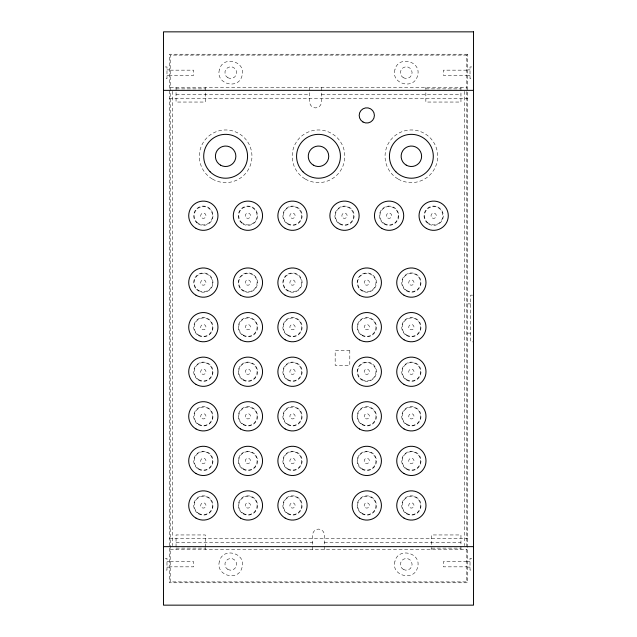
<?xml version="1.0" encoding="UTF-8"?>
<svg xmlns="http://www.w3.org/2000/svg" width="637" height="637" viewBox="0 0 637 637"><rect width="100%" height="100%" fill="white"/><g stroke="black" fill="none" stroke-linecap="round" stroke-linejoin="round"><path stroke-width="0.48" stroke-dasharray="3.19 2.39" d="M165.23 66.949L166.982 66.949L166.982 78.654L165.23 78.654M471.77 66.949L470.018 66.949L470.018 78.654L471.77 78.654M166.982 69.879L169.323 69.879M467.677 69.879L470.018 69.879M170.206 70.166L193.6 70.166L193.6 75.429L170.206 75.429M466.794 70.166L443.4 70.166L443.4 75.429L466.794 75.429M166.982 75.723L169.323 75.723M467.677 75.723L470.018 75.723M170.206 87.428L466.794 87.428M176.051 88.885L205.305 88.885M425.85 88.885L460.949 88.885M176.051 94.738L309.725 94.738M321.422 94.738L460.949 94.738M169.323 98.377L467.677 98.377M472.55 295.154L470.6 295.154L470.6 341.894L472.55 341.894M467.677 303.873L470.6 303.873M467.677 333.127L470.6 333.127M169.323 538.623L467.677 538.623M176.051 542.262L312.648 542.262M324.352 542.262L460.949 542.262M176.051 548.115L205.305 548.115M431.695 548.115L460.949 548.115M170.206 549.572L466.794 549.572M165.23 558.346L166.982 558.346L166.982 570.051L165.23 570.051M471.77 558.346L470.018 558.346L470.018 570.051L471.77 570.051M166.982 561.277L169.323 561.277M467.677 561.277L470.018 561.277M170.206 561.571L193.6 561.571L193.6 566.834L170.206 566.834M466.794 561.571L443.4 561.571L443.4 566.834L466.794 566.834M166.982 567.121L169.323 567.121M467.677 567.121L470.018 567.121M464.747 91.346L464.747 545.654M460.949 87.428L460.949 102.047L425.85 102.047L425.85 89.865M460.949 549.572L460.949 534.953L431.695 534.953L431.695 547.135M431.695 547.748L431.695 549.572M425.85 87.428L425.85 89.252M324.352 549.572L324.352 534.953A5.852 5.852 0 0 0 318.5 529.1A5.852 5.852 0 0 0 312.648 534.953L312.648 549.572M321.422 87.428L321.422 102.047A5.852 5.852 0 0 1 315.578 107.9A5.852 5.852 0 0 1 309.725 102.047L309.725 87.428M205.305 87.428L205.305 102.047L176.051 102.047L176.051 87.428M205.305 547.135L205.305 534.953L176.051 534.953L176.051 549.572M205.305 547.748L205.305 549.572M172.253 91.346L172.253 545.654M219.447 69.624C215.011 83.988 238.708 90.343 242.052 75.676C246.487 61.311 222.791 54.957 219.447 69.624M219.447 561.324C215.011 575.689 238.708 582.043 242.052 567.376C246.487 553.012 222.791 546.657 219.447 561.324M394.948 69.624C390.513 83.988 414.209 90.343 417.553 75.676C421.989 61.311 398.292 54.957 394.948 69.624M394.948 561.324C390.513 575.689 414.209 582.043 417.553 567.376C421.989 553.012 398.292 546.657 394.948 561.324M467.677 54.225L169.323 54.225L169.323 582.775L467.677 582.775L467.677 54.225M466.794 55.101L170.206 55.101L170.206 581.899L466.794 581.899L466.794 55.101M349.801 350.708L335.173 350.708L335.173 365.335L349.801 365.335L349.801 350.708M406.541 513.828A9.651 9.651 0 0 0 421.025 505.467A9.651 9.651 0 0 0 406.541 497.107A9.651 9.651 0 0 0 406.541 513.828M406.541 469.246A9.651 9.651 0 0 0 421.025 460.885A9.651 9.651 0 0 0 406.541 452.533A9.651 9.651 0 0 0 406.541 469.246M406.541 424.672A9.651 9.651 0 0 0 421.025 416.311A9.651 9.651 0 0 0 406.541 407.951A9.651 9.651 0 0 0 406.541 424.672M406.541 380.098A9.651 9.651 0 0 0 421.025 371.737A9.651 9.651 0 0 0 406.541 363.377A9.651 9.651 0 0 0 406.541 380.098M406.541 335.516A9.651 9.651 0 0 0 421.025 327.155A9.651 9.651 0 0 0 406.541 318.803A9.651 9.651 0 0 0 406.541 335.516M406.541 290.942A9.651 9.651 0 0 0 421.025 282.581A9.651 9.651 0 0 0 406.541 274.221A9.651 9.651 0 0 0 406.541 290.942M361.967 513.828A9.651 9.651 0 0 0 376.443 505.467A9.651 9.651 0 0 0 361.967 497.107A9.651 9.651 0 0 0 361.967 513.828M361.967 469.246A9.651 9.651 0 0 0 376.443 460.885A9.651 9.651 0 0 0 361.967 452.533A9.651 9.651 0 0 0 361.967 469.246M361.967 424.672A9.651 9.651 0 0 0 376.443 416.311A9.651 9.651 0 0 0 361.967 407.951A9.651 9.651 0 0 0 361.967 424.672M359.969 378.561A9.651 9.651 0 0 0 376.117 374.23A9.651 9.651 0 0 0 364.292 362.413A9.651 9.651 0 0 0 359.969 378.561M361.967 335.516A9.651 9.651 0 0 0 376.443 327.155A9.651 9.651 0 0 0 361.967 318.803A9.651 9.651 0 0 0 361.967 335.516M359.969 289.405A9.651 9.651 0 0 0 376.117 285.081A9.651 9.651 0 0 0 364.292 273.257A9.651 9.651 0 0 0 359.969 289.405M287.669 513.828A9.651 9.651 0 0 0 302.153 505.467A9.651 9.651 0 0 0 287.669 497.107A9.651 9.651 0 0 0 287.669 513.828M287.669 469.246A9.651 9.651 0 0 0 302.153 460.885A9.651 9.651 0 0 0 287.669 452.533A9.651 9.651 0 0 0 287.669 469.246M287.669 424.672A9.651 9.651 0 0 0 302.153 416.311A9.651 9.651 0 0 0 287.669 407.951A9.651 9.651 0 0 0 287.669 424.672M287.669 380.098A9.651 9.651 0 0 0 302.153 371.737A9.651 9.651 0 0 0 287.669 363.377A9.651 9.651 0 0 0 287.669 380.098M287.669 335.516A9.651 9.651 0 0 0 302.153 327.155A9.651 9.651 0 0 0 287.669 318.803A9.651 9.651 0 0 0 287.669 335.516M285.671 289.405A9.651 9.651 0 0 0 301.819 285.081A9.651 9.651 0 0 0 290.002 273.257A9.651 9.651 0 0 0 285.671 289.405M243.095 513.828A9.651 9.651 0 0 0 257.571 505.467A9.651 9.651 0 0 0 243.095 497.107A9.651 9.651 0 0 0 243.095 513.828M243.095 469.246A9.651 9.651 0 0 0 257.571 460.885A9.651 9.651 0 0 0 243.095 452.533A9.651 9.651 0 0 0 243.095 469.246M243.095 424.672A9.651 9.651 0 0 0 257.571 416.311A9.651 9.651 0 0 0 243.095 407.951A9.651 9.651 0 0 0 243.095 424.672M243.095 380.098A9.651 9.651 0 0 0 257.571 371.737A9.651 9.651 0 0 0 243.095 363.377A9.651 9.651 0 0 0 243.095 380.098M243.095 335.516A9.651 9.651 0 0 0 257.571 327.155A9.651 9.651 0 0 0 243.095 318.803A9.651 9.651 0 0 0 243.095 335.516M241.097 289.405A9.651 9.651 0 0 0 257.244 285.081A9.651 9.651 0 0 0 245.42 273.257A9.651 9.651 0 0 0 241.097 289.405M198.513 513.828A9.651 9.651 0 0 0 212.997 505.467A9.651 9.651 0 0 0 198.513 497.107A9.651 9.651 0 0 0 198.513 513.828M198.513 469.246A9.651 9.651 0 0 0 212.997 460.885A9.651 9.651 0 0 0 198.513 452.533A9.651 9.651 0 0 0 198.513 469.246M198.513 424.672A9.651 9.651 0 0 0 212.997 416.311A9.651 9.651 0 0 0 198.513 407.951A9.651 9.651 0 0 0 198.513 424.672M198.513 380.098A9.651 9.651 0 0 0 212.997 371.737A9.651 9.651 0 0 0 198.513 363.377A9.651 9.651 0 0 0 198.513 380.098M198.513 335.516A9.651 9.651 0 0 0 212.997 327.155A9.651 9.651 0 0 0 198.513 318.803A9.651 9.651 0 0 0 198.513 335.516M196.514 289.405A9.651 9.651 0 0 0 212.662 285.081A9.651 9.651 0 0 0 200.846 273.257A9.651 9.651 0 0 0 196.514 289.405M198.513 224.073A9.651 9.651 0 0 0 212.997 215.712A9.651 9.651 0 0 0 198.513 207.359A9.651 9.651 0 0 0 198.513 224.073M243.095 224.073A9.651 9.651 0 0 0 257.571 215.712A9.651 9.651 0 0 0 243.095 207.359A9.651 9.651 0 0 0 243.095 224.073M287.669 224.073A9.651 9.651 0 0 0 302.153 215.712A9.651 9.651 0 0 0 287.669 207.359A9.651 9.651 0 0 0 287.669 224.073M339.68 224.073A9.651 9.651 0 0 0 354.156 215.712A9.651 9.651 0 0 0 339.68 207.359A9.651 9.651 0 0 0 339.68 224.073M384.254 224.073A9.651 9.651 0 0 0 398.73 215.712A9.651 9.651 0 0 0 384.254 207.359A9.651 9.651 0 0 0 384.254 224.073M428.828 224.073A9.651 9.651 0 0 0 443.312 215.712A9.651 9.651 0 0 0 428.828 207.359A9.651 9.651 0 0 0 428.828 224.073M398.205 179.077A26.324 26.324 0 0 0 437.691 156.28A26.324 26.324 0 0 0 398.205 133.483A26.324 26.324 0 0 0 398.205 179.077M305.338 179.077A26.324 26.324 0 0 0 344.824 156.28A26.324 26.324 0 0 0 305.338 133.483A26.324 26.324 0 0 0 305.338 179.077M212.471 179.077A26.324 26.324 0 0 0 251.957 156.28A26.324 26.324 0 0 0 212.471 133.483A26.324 26.324 0 0 0 212.471 179.077M387.766 217.997A2.636 2.636 0 0 0 391.715 215.712A2.636 2.636 0 0 0 387.766 213.435A2.636 2.636 0 0 0 387.766 217.997M384.477 223.698A9.213 9.213 0 0 0 398.292 215.712A9.213 9.213 0 0 0 384.477 207.734A9.213 9.213 0 0 0 384.477 223.698M343.184 217.997A2.636 2.636 0 0 0 347.133 215.712A2.636 2.636 0 0 0 343.184 213.435A2.636 2.636 0 0 0 343.184 217.997M339.895 223.698A9.213 9.213 0 0 0 353.718 215.712A9.213 9.213 0 0 0 339.895 207.734A9.213 9.213 0 0 0 339.895 223.698M365.479 418.589A2.636 2.636 0 0 0 369.428 416.311A2.636 2.636 0 0 0 365.479 414.034A2.636 2.636 0 0 0 365.479 418.589M362.182 424.29A9.213 9.213 0 0 0 376.005 416.311A9.213 9.213 0 0 0 362.182 408.333A9.213 9.213 0 0 0 362.182 424.29M365.479 374.015A2.636 2.636 0 0 0 369.428 371.737A2.636 2.636 0 0 0 365.479 369.452A2.636 2.636 0 0 0 365.479 374.015M362.182 379.716A9.213 9.213 0 0 0 376.005 371.737A9.213 9.213 0 0 0 362.182 363.759A9.213 9.213 0 0 0 362.182 379.716M410.053 507.745A2.636 2.636 0 0 0 414.002 505.467A2.636 2.636 0 0 0 410.053 503.182A2.636 2.636 0 0 0 410.053 507.745M406.764 513.446A9.213 9.213 0 0 0 420.579 505.467A9.213 9.213 0 0 0 406.764 497.489A9.213 9.213 0 0 0 406.764 513.446M365.479 329.44A2.636 2.636 0 0 0 369.428 327.155A2.636 2.636 0 0 0 365.479 324.878A2.636 2.636 0 0 0 365.479 329.44M362.182 335.134A9.213 9.213 0 0 0 376.005 327.155A9.213 9.213 0 0 0 362.182 319.177A9.213 9.213 0 0 0 362.182 335.134M410.053 418.589A2.636 2.636 0 0 0 414.002 416.311A2.636 2.636 0 0 0 410.053 414.034A2.636 2.636 0 0 0 410.053 418.589M406.764 424.29A9.213 9.213 0 0 0 420.579 416.311A9.213 9.213 0 0 0 406.764 408.333A9.213 9.213 0 0 0 406.764 424.29M410.053 329.44A2.636 2.636 0 0 0 414.002 327.155A2.636 2.636 0 0 0 410.053 324.878A2.636 2.636 0 0 0 410.053 329.44M406.764 335.134A9.213 9.213 0 0 0 420.579 327.155A9.213 9.213 0 0 0 406.764 319.177A9.213 9.213 0 0 0 406.764 335.134M365.479 507.745A2.636 2.636 0 0 0 369.428 505.467A2.636 2.636 0 0 0 365.479 503.182A2.636 2.636 0 0 0 365.479 507.745M362.182 513.446A9.213 9.213 0 0 0 376.005 505.467A9.213 9.213 0 0 0 362.182 497.489A9.213 9.213 0 0 0 362.182 513.446M410.053 374.015A2.636 2.636 0 0 0 414.002 371.737A2.636 2.636 0 0 0 410.053 369.452A2.636 2.636 0 0 0 410.053 374.015M406.764 379.716A9.213 9.213 0 0 0 420.579 371.737A9.213 9.213 0 0 0 406.764 363.759A9.213 9.213 0 0 0 406.764 379.716M365.479 463.171A2.636 2.636 0 0 0 369.428 460.885A2.636 2.636 0 0 0 365.479 458.608A2.636 2.636 0 0 0 365.479 463.171M362.182 468.872A9.213 9.213 0 0 0 376.005 460.885A9.213 9.213 0 0 0 362.182 452.907A9.213 9.213 0 0 0 362.182 468.872M410.053 284.858A2.636 2.636 0 0 0 414.002 282.581A2.636 2.636 0 0 0 410.053 280.304A2.636 2.636 0 0 0 410.053 284.858M406.764 290.56A9.213 9.213 0 0 0 420.579 282.581A9.213 9.213 0 0 0 406.764 274.603A9.213 9.213 0 0 0 406.764 290.56M365.479 284.858A2.636 2.636 0 0 0 369.428 282.581A2.636 2.636 0 0 0 365.479 280.304A2.636 2.636 0 0 0 365.479 284.858M362.182 290.56A9.213 9.213 0 0 0 376.005 282.581A9.213 9.213 0 0 0 362.182 274.603A9.213 9.213 0 0 0 362.182 290.56M410.053 463.171A2.636 2.636 0 0 0 414.002 460.885A2.636 2.636 0 0 0 410.053 458.608A2.636 2.636 0 0 0 410.053 463.171M406.764 468.872A9.213 9.213 0 0 0 420.579 460.885A9.213 9.213 0 0 0 406.764 452.907A9.213 9.213 0 0 0 406.764 468.872M291.181 217.997A2.636 2.636 0 0 0 295.13 215.712A2.636 2.636 0 0 0 291.181 213.435A2.636 2.636 0 0 0 291.181 217.997M287.892 223.698A9.213 9.213 0 0 0 301.707 215.712A9.213 9.213 0 0 0 287.892 207.734A9.213 9.213 0 0 0 287.892 223.698M291.181 507.745A2.636 2.636 0 0 0 295.13 505.467A2.636 2.636 0 0 0 291.181 503.182A2.636 2.636 0 0 0 291.181 507.745M287.892 513.446A9.213 9.213 0 0 0 301.707 505.467A9.213 9.213 0 0 0 287.892 497.489A9.213 9.213 0 0 0 287.892 513.446M291.181 463.171A2.636 2.636 0 0 0 295.13 460.885A2.636 2.636 0 0 0 291.181 458.608A2.636 2.636 0 0 0 291.181 463.171M287.892 468.872A9.213 9.213 0 0 0 301.707 460.885A9.213 9.213 0 0 0 287.892 452.907A9.213 9.213 0 0 0 287.892 468.872M291.181 418.589A2.636 2.636 0 0 0 295.13 416.311A2.636 2.636 0 0 0 291.181 414.034A2.636 2.636 0 0 0 291.181 418.589M287.892 424.29A9.213 9.213 0 0 0 301.707 416.311A9.213 9.213 0 0 0 287.892 408.333A9.213 9.213 0 0 0 287.892 424.29M291.181 374.015A2.636 2.636 0 0 0 295.13 371.737A2.636 2.636 0 0 0 291.181 369.452A2.636 2.636 0 0 0 291.181 374.015M287.892 379.716A9.213 9.213 0 0 0 301.707 371.737A9.213 9.213 0 0 0 287.892 363.759A9.213 9.213 0 0 0 287.892 379.716M291.181 284.858A2.636 2.636 0 0 0 295.13 282.581A2.636 2.636 0 0 0 291.181 280.304A2.636 2.636 0 0 0 291.181 284.858M287.892 290.56A9.213 9.213 0 0 0 301.707 282.581A9.213 9.213 0 0 0 287.892 274.603A9.213 9.213 0 0 0 287.892 290.56M291.181 329.44A2.636 2.636 0 0 0 295.13 327.155A2.636 2.636 0 0 0 291.181 324.878A2.636 2.636 0 0 0 291.181 329.44M287.892 335.134A9.213 9.213 0 0 0 301.707 327.155A9.213 9.213 0 0 0 287.892 319.177A9.213 9.213 0 0 0 287.892 335.134M246.607 329.44A2.636 2.636 0 0 0 250.556 327.155A2.636 2.636 0 0 0 246.607 324.878A2.636 2.636 0 0 0 246.607 329.44M243.31 335.134A9.213 9.213 0 0 0 257.133 327.155A9.213 9.213 0 0 0 243.31 319.177A9.213 9.213 0 0 0 243.31 335.134M246.607 217.997A2.636 2.636 0 0 0 250.556 215.712A2.636 2.636 0 0 0 246.607 213.435A2.636 2.636 0 0 0 246.607 217.997M241.407 222.233A9.213 9.213 0 0 0 256.822 218.101A9.213 9.213 0 0 0 245.532 206.818A9.213 9.213 0 0 0 241.407 222.233M246.607 418.589A2.636 2.636 0 0 0 250.556 416.311A2.636 2.636 0 0 0 246.607 414.034A2.636 2.636 0 0 0 246.607 418.589M243.31 424.29A9.213 9.213 0 0 0 257.133 416.311A9.213 9.213 0 0 0 243.31 408.333A9.213 9.213 0 0 0 243.31 424.29M246.607 374.015A2.636 2.636 0 0 0 250.556 371.737A2.636 2.636 0 0 0 246.607 369.452A2.636 2.636 0 0 0 246.607 374.015M243.31 379.716A9.213 9.213 0 0 0 257.133 371.737A9.213 9.213 0 0 0 243.31 363.759A9.213 9.213 0 0 0 243.31 379.716M246.607 284.858A2.636 2.636 0 0 0 250.556 282.581A2.636 2.636 0 0 0 246.607 280.304A2.636 2.636 0 0 0 246.607 284.858M243.31 290.56A9.213 9.213 0 0 0 257.133 282.581A9.213 9.213 0 0 0 243.31 274.603A9.213 9.213 0 0 0 243.31 290.56M246.607 463.171A2.636 2.636 0 0 0 250.556 460.885A2.636 2.636 0 0 0 246.607 458.608A2.636 2.636 0 0 0 246.607 463.171M243.31 468.872A9.213 9.213 0 0 0 257.133 460.885A9.213 9.213 0 0 0 243.31 452.907A9.213 9.213 0 0 0 243.31 468.872M246.607 507.745A2.636 2.636 0 0 0 250.556 505.467A2.636 2.636 0 0 0 246.607 503.182A2.636 2.636 0 0 0 246.607 507.745M243.31 513.446A9.213 9.213 0 0 0 257.133 505.467A9.213 9.213 0 0 0 243.31 497.489A9.213 9.213 0 0 0 243.31 513.446M202.025 329.44A2.636 2.636 0 0 0 205.974 327.155A2.636 2.636 0 0 0 202.025 324.878A2.636 2.636 0 0 0 202.025 329.44M198.736 335.134A9.213 9.213 0 0 0 212.559 327.155A9.213 9.213 0 0 0 198.736 319.177A9.213 9.213 0 0 0 198.736 335.134M202.025 507.745A2.636 2.636 0 0 0 205.974 505.467A2.636 2.636 0 0 0 202.025 503.182A2.636 2.636 0 0 0 202.025 507.745M198.736 513.446A9.213 9.213 0 0 0 212.559 505.467A9.213 9.213 0 0 0 198.736 497.489A9.213 9.213 0 0 0 198.736 513.446M202.025 463.171A2.636 2.636 0 0 0 205.974 460.885A2.636 2.636 0 0 0 202.025 458.608A2.636 2.636 0 0 0 202.025 463.171M198.736 468.872A9.213 9.213 0 0 0 212.559 460.885A9.213 9.213 0 0 0 198.736 452.907A9.213 9.213 0 0 0 198.736 468.872M202.025 374.015A2.636 2.636 0 0 0 205.974 371.737A2.636 2.636 0 0 0 202.025 369.452A2.636 2.636 0 0 0 202.025 374.015M198.736 379.716A9.213 9.213 0 0 0 212.559 371.737A9.213 9.213 0 0 0 198.736 363.759A9.213 9.213 0 0 0 198.736 379.716M202.025 217.997A2.636 2.636 0 0 0 205.974 215.712A2.636 2.636 0 0 0 202.025 213.435A2.636 2.636 0 0 0 202.025 217.997M196.825 222.233A9.213 9.213 0 0 0 212.24 218.101A9.213 9.213 0 0 0 200.958 206.818A9.213 9.213 0 0 0 196.825 222.233M202.025 284.858A2.636 2.636 0 0 0 205.974 282.581A2.636 2.636 0 0 0 202.025 280.304A2.636 2.636 0 0 0 202.025 284.858M198.736 290.56A9.213 9.213 0 0 0 212.559 282.581A9.213 9.213 0 0 0 198.736 274.603A9.213 9.213 0 0 0 198.736 290.56M202.025 418.589A2.636 2.636 0 0 0 205.974 416.311A2.636 2.636 0 0 0 202.025 414.034A2.636 2.636 0 0 0 202.025 418.589M198.736 424.29A9.213 9.213 0 0 0 212.559 416.311A9.213 9.213 0 0 0 198.736 408.333A9.213 9.213 0 0 0 198.736 424.29M227.823 569.414A5.852 5.852 0 0 0 236.598 564.35A5.852 5.852 0 0 0 227.823 559.286A5.852 5.852 0 0 0 227.823 569.414M403.325 569.414A5.852 5.852 0 0 0 412.099 564.35A5.852 5.852 0 0 0 403.325 559.286A5.852 5.852 0 0 0 403.325 569.414M403.325 77.714A5.852 5.852 0 0 0 412.099 72.65A5.852 5.852 0 0 0 403.325 67.586A5.852 5.852 0 0 0 403.325 77.714M227.823 77.714A5.852 5.852 0 0 0 236.598 72.65A5.852 5.852 0 0 0 227.823 67.586A5.852 5.852 0 0 0 227.823 77.714M432.34 217.997A2.636 2.636 0 0 0 436.289 215.712A2.636 2.636 0 0 0 432.34 213.435A2.636 2.636 0 0 0 432.34 217.997M427.14 222.233A9.213 9.213 0 0 0 442.556 218.101A9.213 9.213 0 0 0 431.273 206.818A9.213 9.213 0 0 0 427.14 222.233"/><path stroke-width="0.96" d="M163.478 90.35L473.522 90.35M163.478 546.65L473.522 546.65M473.522 31.85L163.478 31.85L163.478 605.15L473.522 605.15L473.522 31.85M362.986 122.001A7.604 7.604 0 0 0 374.397 115.416A7.604 7.604 0 0 0 362.986 108.831A7.604 7.604 0 0 0 362.986 122.001M395.856 171.791A21.937 21.937 0 0 0 432.555 161.957A21.937 21.937 0 0 0 405.689 135.092A21.937 21.937 0 0 0 395.856 171.791M302.989 171.791A21.937 21.937 0 0 0 339.688 161.957A21.937 21.937 0 0 0 312.823 135.092A21.937 21.937 0 0 0 302.989 171.791M210.122 171.791A21.937 21.937 0 0 0 246.822 161.957A21.937 21.937 0 0 0 219.956 135.092A21.937 21.937 0 0 0 210.122 171.791M406.247 165.142A10.24 10.24 0 0 0 421.606 156.28A10.24 10.24 0 0 0 406.247 147.41A10.24 10.24 0 0 0 406.247 165.142M313.38 165.142A10.24 10.24 0 0 0 328.74 156.28A10.24 10.24 0 0 0 313.38 147.41A10.24 10.24 0 0 0 313.38 165.142M220.513 165.142A10.24 10.24 0 0 0 235.865 156.28A10.24 10.24 0 0 0 220.513 147.41A10.24 10.24 0 0 0 220.513 165.142M381.77 228.38A14.627 14.627 0 0 0 403.707 215.712A14.627 14.627 0 0 0 381.77 203.052A14.627 14.627 0 0 0 381.77 228.38M337.188 228.38A14.627 14.627 0 0 0 359.125 215.712A14.627 14.627 0 0 0 337.188 203.052A14.627 14.627 0 0 0 337.188 228.38M359.483 428.98A14.627 14.627 0 0 0 381.42 416.311A14.627 14.627 0 0 0 359.483 403.643A14.627 14.627 0 0 0 359.483 428.98M359.483 384.398A14.627 14.627 0 0 0 381.42 371.737A14.627 14.627 0 0 0 359.483 359.069A14.627 14.627 0 0 0 359.483 384.398M404.057 518.128A14.627 14.627 0 0 0 425.994 505.467A14.627 14.627 0 0 0 404.057 492.799A14.627 14.627 0 0 0 404.057 518.128M359.483 339.824A14.627 14.627 0 0 0 381.42 327.155A14.627 14.627 0 0 0 359.483 314.495A14.627 14.627 0 0 0 359.483 339.824M404.057 428.98A14.627 14.627 0 0 0 425.994 416.311A14.627 14.627 0 0 0 404.057 403.643A14.627 14.627 0 0 0 404.057 428.98M404.057 339.824A14.627 14.627 0 0 0 425.994 327.155A14.627 14.627 0 0 0 404.057 314.495A14.627 14.627 0 0 0 404.057 339.824M359.483 518.128A14.627 14.627 0 0 0 381.42 505.467A14.627 14.627 0 0 0 359.483 492.799A14.627 14.627 0 0 0 359.483 518.128M404.057 384.398A14.627 14.627 0 0 0 425.994 371.737A14.627 14.627 0 0 0 404.057 359.069A14.627 14.627 0 0 0 404.057 384.398M359.483 473.554A14.627 14.627 0 0 0 381.42 460.885A14.627 14.627 0 0 0 359.483 448.225A14.627 14.627 0 0 0 359.483 473.554M404.057 295.25A14.627 14.627 0 0 0 425.994 282.581A14.627 14.627 0 0 0 404.057 269.913A14.627 14.627 0 0 0 404.057 295.25M359.483 295.25A14.627 14.627 0 0 0 381.42 282.581A14.627 14.627 0 0 0 359.483 269.913A14.627 14.627 0 0 0 359.483 295.25M404.057 473.554A14.627 14.627 0 0 0 425.994 460.885A14.627 14.627 0 0 0 404.057 448.225A14.627 14.627 0 0 0 404.057 473.554M285.185 228.38A14.627 14.627 0 0 0 307.122 215.712A14.627 14.627 0 0 0 285.185 203.052A14.627 14.627 0 0 0 285.185 228.38M285.185 518.128A14.627 14.627 0 0 0 307.122 505.467A14.627 14.627 0 0 0 285.185 492.799A14.627 14.627 0 0 0 285.185 518.128M285.185 473.554A14.627 14.627 0 0 0 307.122 460.885A14.627 14.627 0 0 0 285.185 448.225A14.627 14.627 0 0 0 285.185 473.554M285.185 428.98A14.627 14.627 0 0 0 307.122 416.311A14.627 14.627 0 0 0 285.185 403.643A14.627 14.627 0 0 0 285.185 428.98M285.185 384.398A14.627 14.627 0 0 0 307.122 371.737A14.627 14.627 0 0 0 285.185 359.069A14.627 14.627 0 0 0 285.185 384.398M285.185 295.25A14.627 14.627 0 0 0 307.122 282.581A14.627 14.627 0 0 0 285.185 269.913A14.627 14.627 0 0 0 285.185 295.25M285.185 339.824A14.627 14.627 0 0 0 307.122 327.155A14.627 14.627 0 0 0 285.185 314.495A14.627 14.627 0 0 0 285.185 339.824M240.611 339.824A14.627 14.627 0 0 0 262.548 327.155A14.627 14.627 0 0 0 240.611 314.495A14.627 14.627 0 0 0 240.611 339.824M240.611 228.38A14.627 14.627 0 0 0 262.548 215.712A14.627 14.627 0 0 0 240.611 203.052A14.627 14.627 0 0 0 240.611 228.38M240.611 428.98A14.627 14.627 0 0 0 262.548 416.311A14.627 14.627 0 0 0 240.611 403.643A14.627 14.627 0 0 0 240.611 428.98M240.611 384.398A14.627 14.627 0 0 0 262.548 371.737A14.627 14.627 0 0 0 240.611 359.069A14.627 14.627 0 0 0 240.611 384.398M240.611 295.25A14.627 14.627 0 0 0 262.548 282.581A14.627 14.627 0 0 0 240.611 269.913A14.627 14.627 0 0 0 240.611 295.25M240.611 473.554A14.627 14.627 0 0 0 262.548 460.885A14.627 14.627 0 0 0 240.611 448.225A14.627 14.627 0 0 0 240.611 473.554M240.611 518.128A14.627 14.627 0 0 0 262.548 505.467A14.627 14.627 0 0 0 240.611 492.799A14.627 14.627 0 0 0 240.611 518.128M196.029 339.824A14.627 14.627 0 0 0 217.965 327.155A14.627 14.627 0 0 0 196.029 314.495A14.627 14.627 0 0 0 196.029 339.824M196.029 518.128A14.627 14.627 0 0 0 217.965 505.467A14.627 14.627 0 0 0 196.029 492.799A14.627 14.627 0 0 0 196.029 518.128M196.029 473.554A14.627 14.627 0 0 0 217.965 460.885A14.627 14.627 0 0 0 196.029 448.225A14.627 14.627 0 0 0 196.029 473.554M196.029 384.398A14.627 14.627 0 0 0 217.965 371.737A14.627 14.627 0 0 0 196.029 359.069A14.627 14.627 0 0 0 196.029 384.398M196.029 228.38A14.627 14.627 0 0 0 217.965 215.712A14.627 14.627 0 0 0 196.029 203.052A14.627 14.627 0 0 0 196.029 228.38M196.029 295.25A14.627 14.627 0 0 0 217.965 282.581A14.627 14.627 0 0 0 196.029 269.913A14.627 14.627 0 0 0 196.029 295.25M196.029 428.98A14.627 14.627 0 0 0 217.965 416.311A14.627 14.627 0 0 0 196.029 403.643A14.627 14.627 0 0 0 196.029 428.98M426.344 228.38A14.627 14.627 0 0 0 448.281 215.712A14.627 14.627 0 0 0 426.344 203.052A14.627 14.627 0 0 0 426.344 228.38"/></g></svg>
